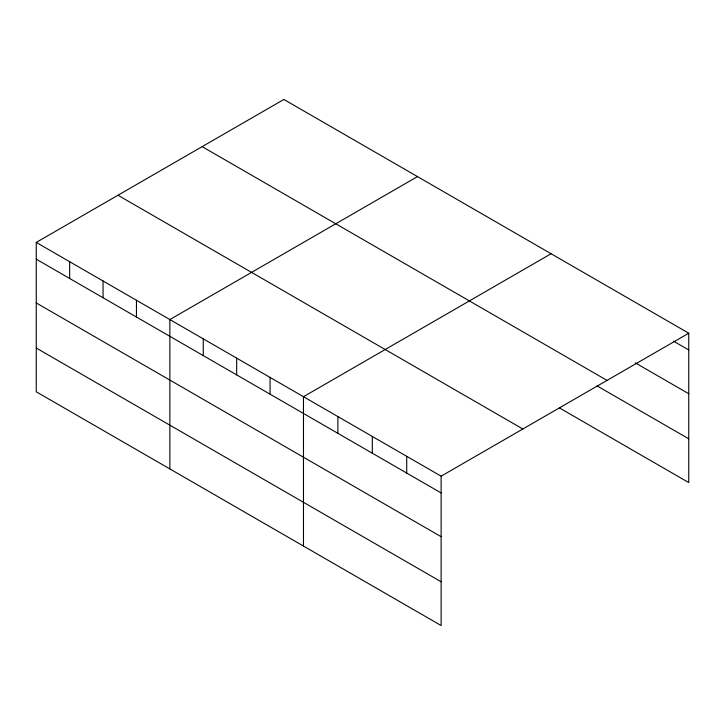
<?xml version="1.0" encoding="UTF-8"?>
<svg xmlns="http://www.w3.org/2000/svg" width="725" height="725" viewBox="0 0 725 725"><rect width="100%" height="100%" fill="white"/><g stroke="black" fill="none" stroke-linecap="round" stroke-linejoin="round"><path stroke-width="1.09" d="M441.126 536.69L441.126 476.18L36.25 242.422L36.25 391.79L441.126 625.539L441.126 536.69L36.25 302.941M36.25 242.422L283.874 99.461L688.75 333.21L688.75 482.578L559.691 408.066M417.482 176.601L169.858 319.562L169.858 468.921M551.091 253.741L303.467 396.702L303.467 546.061M441.126 476.18L688.75 333.21M673.452 341.14L688.75 349.967M635.218 362.826L688.75 393.729M202.157 146.64L607.033 380.389M596.974 385.836L688.75 438.815M117.967 195.243L522.843 429.001M36.25 259.178L441.126 492.937M36.25 348.027L441.126 581.776M406.716 456.306L406.716 473.062M372.297 436.441L372.297 453.197M337.886 416.567L337.886 433.323M270.072 377.417L270.072 394.173M236.667 358.132L236.667 374.888M203.263 338.847L203.263 355.603M136.454 300.277L136.454 317.033M103.059 280.992L103.059 297.748M69.654 261.707L69.654 278.463"/></g></svg>
